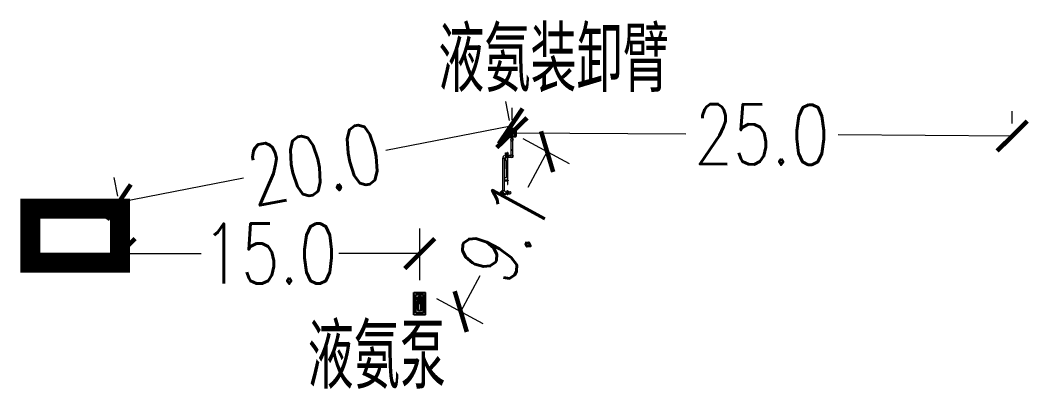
# Model space of a CAD drawing. Header units: millimetres. Extents: x 397874 to 6871063, y -8 to 5775840.
# Drawn here: x 397873.9 to 397924.3, y 5775821.7 to 5775840.1 of the extents above; entities that cross this region are included whole.
import ezdxf

# ---------------------------------------------------------------- set-up
doc = ezdxf.new("R2010")
doc.units = ezdxf.units.MM
doc.header["$LTSCALE"] = 1000
doc.linetypes.add('CONTINOUS', pattern=[0])
doc.layers.add('_TCH_MASK', color=7, linetype='Continuous')
doc.layers.add('FRAME', color=3, linetype='Continuous', lineweight=18)
doc.styles.add('HZTXT', font='txt.shx', dxfattribs={"width": 0.75, "bigfont": 'hzdx.shx'})
doc.dimstyles.new('ISO-25', dxfattribs={"dimtxt": 2, "dimasz": 0.75, "dimexe": 1.25, "dimexo": 0.625, "dimtad": 1, "dimdec": 1, "dimdsep": 46, "dimtxsty": 'HZTXT', "dimblk": 'ARCHTICK', "dimcen": 2.5, "dimadec": 0, "dimazin": 0, "dimtfac": 1, "dimtdec": 1, "dimtmove": 0, "dimatfit": 3, "dimldrblk": 'ARCHTICK', "dimfxl": 1, "dimarcsym": 0})

# ---------------------------------------------------------------- blocks, each defined once
blk = doc.blocks.new('_ArchTick')
at = {"color": 0, "linetype": 'ByBlock', "const_width": 0.15}
blk.add_lwpolyline([(-0.5, -0.5), (0.5, 0.5)], dxfattribs=at)
blk = doc.blocks.new('*D8')
at = {"layer": '_TCH_MASK', "color": 0, "linetype": 'CONTINOUS', "lineweight": -2, "transparency": 16777216}
for p, q in [((425416.128, 2813865.776), (425415.946, 2813866.714)), ((425416.184, 2813865.487), (425409.945, 2813864.278)), ((425396.532, 2813861.98), (425396.35, 2813862.918)), ((425396.588, 2813861.691), (425402.827, 2813862.899))]:
    blk.add_line(p, q, dxfattribs=at)
at = {"layer": 'Defpoints', "color": 0, "linetype": 'CONTINOUS', "transparency": 16777216}
for p in [(425416.184, 2813865.487), (425416.246, 2813865.162), (425396.651, 2813861.366)]:
    blk.add_point(p, dxfattribs=at)
at = {"layer": '_TCH_MASK', "color": 0, "linetype": 'CONTINOUS', "lineweight": -2, "transparency": 16777216, "xscale": 1.5, "yscale": 1.5, "zscale": 1.5}
for p, rotation in [((425416.184, 2813865.487), 10.96381536999425), ((425396.588, 2813861.691), 190.9638153699942)]:
    blk.add_blockref('_ArchTick', p, dxfattribs=dict(at, rotation=rotation))
at = {"layer": '_TCH_MASK', "color": 0, "linetype": 'CONTINOUS', "transparency": 16777216, "insert": (425406.386, 2813863.589), "char_height": 3, "attachment_point": 5, "rotation": 10.9638, "style": 'HZTXT'}
blk.add_mtext('20.0', dxfattribs=at)
blk = doc.blocks.new('*D9')
at = {"layer": '_TCH_MASK', "color": 0, "linetype": 'CONTINOUS', "lineweight": -2, "transparency": 16777216}
for p, q in [((425416.796, 2813864.865), (425419.104, 2813863.619)), ((425418.004, 2813864.213), (425417.033, 2813862.415)), ((425413.685, 2813856.217), (425414.657, 2813858.015)), ((425412.478, 2813856.869), (425414.785, 2813855.623))]:
    blk.add_line(p, q, dxfattribs=at)
at = {"layer": 'Defpoints', "color": 0, "linetype": 'CONTINOUS', "transparency": 16777216}
for p in [(425416.246, 2813865.162), (425418.004, 2813864.213), (425411.928, 2813857.166)]:
    blk.add_point(p, dxfattribs=at)
at = {"layer": '_TCH_MASK', "color": 0, "linetype": 'CONTINOUS', "lineweight": -2, "transparency": 16777216, "xscale": 1.5, "yscale": 1.5, "zscale": 1.5}
for p, rotation in [((425418.004, 2813864.213), 61.62776689680911), ((425413.685, 2813856.217), 241.6277668968091)]:
    blk.add_blockref('_ArchTick', p, dxfattribs=dict(at, rotation=rotation))
at = {"layer": '_TCH_MASK', "color": 0, "linetype": 'CONTINOUS', "transparency": 16777216, "insert": (425415.845, 2813860.215), "char_height": 3, "attachment_point": 5, "rotation": 61.6278, "style": 'HZTXT'}
blk.add_mtext('9.1', dxfattribs=at)
blk = doc.blocks.new('*D10')
at = {"layer": '_TCH_MASK', "color": 0, "linetype": 'CONTINOUS', "lineweight": -2, "transparency": 16777216}
for p, q in [((425416.251, 2813865.787), (425416.255, 2813866.412)), ((425441.266, 2813865.615), (425441.27, 2813866.24)), ((425416.246, 2813865.162), (425424.941, 2813865.102)), ((425441.261, 2813864.99), (425432.566, 2813865.05))]:
    blk.add_line(p, q, dxfattribs=at)
at = {"layer": 'Defpoints', "color": 0, "linetype": 'CONTINOUS', "transparency": 16777216}
for p in [(425416.246, 2813865.162), (425441.261, 2813864.99), (425441.261, 2813864.99)]:
    blk.add_point(p, dxfattribs=at)
at = {"layer": '_TCH_MASK', "color": 0, "linetype": 'CONTINOUS', "lineweight": -2, "transparency": 16777216, "xscale": 1.5, "yscale": 1.5, "zscale": 1.5}
for p, rotation in [((425416.246, 2813865.162), 179.6047937143589), ((425441.261, 2813864.99), 359.6047937143589)]:
    blk.add_blockref('_ArchTick', p, dxfattribs=dict(at, rotation=rotation))
at = {"layer": '_TCH_MASK', "color": 0, "linetype": 'CONTINOUS', "transparency": 16777216, "insert": (425428.754, 2813865.076), "char_height": 3, "attachment_point": 5, "rotation": 359.6048, "style": 'HZTXT'}
blk.add_mtext('25.0', dxfattribs=at)
blk = doc.blocks.new('*D27')
at = {"color": 0, "linetype": 'CONTINOUS', "lineweight": -2, "transparency": 16777216}
for p, q in [((425396.651, 2813859.291), (425396.651, 2813860.365)), ((425411.633, 2813857.791), (425411.633, 2813860.365)), ((425396.651, 2813859.115), (425400.704, 2813859.115)), ((425411.633, 2813859.115), (425407.579, 2813859.115))]:
    blk.add_line(p, q, dxfattribs=at)
at = {"layer": 'Defpoints', "color": 0, "linetype": 'CONTINOUS', "transparency": 16777216}
for p in [(425411.633, 2813859.115), (425396.651, 2813858.666), (425411.633, 2813857.166)]:
    blk.add_point(p, dxfattribs=at)
at = {"color": 0, "linetype": 'CONTINOUS', "lineweight": -2, "transparency": 16777216, "xscale": 1.5, "yscale": 1.5, "zscale": 1.5, "rotation": 180}
blk.add_blockref('_ArchTick', (425396.651, 2813859.115), dxfattribs=at)
at = {"color": 0, "linetype": 'CONTINOUS', "lineweight": -2, "transparency": 16777216, "xscale": 1.5, "yscale": 1.5, "zscale": 1.5}
blk.add_blockref('_ArchTick', (425411.633, 2813859.115), dxfattribs=at)
at = {"color": 0, "linetype": 'CONTINOUS', "transparency": 16777216, "insert": (425404.142, 2813859.115), "char_height": 3, "attachment_point": 5, "style": 'HZTXT'}
blk.add_mtext('15.0', dxfattribs=at)
blk = doc.blocks.new('_None')
blk = doc.blocks.new('1')
at = {"color": 4}
for p, q in [((425416.192, 2813865.26), (425416.301, 2813865.26)), ((425416.14, 2813864.974), (425416.14, 2813864.996)), ((425416.14, 2813864.967), (425416.14, 2813864.96)), ((425416.14, 2813864.952), (425416.14, 2813864.945)), ((425416.144, 2813864.97), (425416.262, 2813864.97)), ((425416.144, 2813864.956), (425416.262, 2813864.956)), ((425416.144, 2813864.941), (425416.262, 2813864.941)), ((425416.262, 2813865.002), (425416.146, 2813865.002)), ((425416.196, 2813864.81), (425416.196, 2813864.005)), ((425416.211, 2813864.309), (425416.211, 2813864.777)), ((425416.215, 2813865.002), (425416.215, 2813865.07)), ((425416.278, 2813865.002), (425416.215, 2813865.002)), ((425416.215, 2813864.878), (425416.215, 2813864.941)), ((425416.23, 2813865.002), (425416.347, 2813865.002)), ((425416.262, 2813865.002), (425416.23, 2813865.002)), ((425416.349, 2813864.97), (425416.23, 2813864.97)), ((425416.349, 2813864.956), (425416.23, 2813864.956)), ((425416.349, 2813864.941), (425416.23, 2813864.941)), ((425416.278, 2813865.002), (425416.278, 2813865.07)), ((425416.278, 2813864.878), (425416.278, 2813864.941)), ((425416.282, 2813864.309), (425416.282, 2813864.777)), ((425416.297, 2813863.989), (425416.297, 2813864.812)), ((425416.353, 2813864.974), (425416.353, 2813864.996)), ((425416.353, 2813864.967), (425416.353, 2813864.96)), ((425416.353, 2813864.952), (425416.353, 2813864.945)), ((425415.927, 2813864.105), (425415.927, 2813864.159)), ((425415.927, 2813864.159), (425415.939, 2813864.159)), ((425415.939, 2813864.105), (425415.939, 2813864.159)), ((425415.939, 2813864.147), (425416.016, 2813864.147)), ((425416.016, 2813864.143), (425415.939, 2813864.143)), ((425415.939, 2813864.132), (425416.016, 2813864.132)), ((425416.016, 2813864.129), (425415.939, 2813864.129)), ((425416.016, 2813864.175), (425416.016, 2813862.781)), ((425416.044, 2813864.175), (425416.016, 2813864.175)), ((425416.044, 2813862.781), (425416.044, 2813864.175)), ((425416.044, 2813864.147), (425416.055, 2813864.147)), ((425416.055, 2813864.143), (425416.044, 2813864.143)), ((425416.044, 2813864.132), (425416.055, 2813864.132)), ((425416.055, 2813864.129), (425416.044, 2813864.129)), ((425416.055, 2813864.147), (425416.055, 2813864.143)), ((425416.055, 2813864.132), (425416.055, 2813864.129)), ((425416.282, 2813864.309), (425416.211, 2813864.309)), ((425415.877, 2813863.873), (425415.776, 2813863.873)), ((425415.877, 2813862.278), (425415.877, 2813863.873)), ((425415.886, 2813863.777), (425415.886, 2813863.348)), ((425415.92, 2813864.105), (425415.92, 2813863.777)), ((425415.947, 2813864.105), (425415.92, 2813864.105)), ((425415.947, 2813863.777), (425415.947, 2813864.105)), ((425415.947, 2813864.041), (425415.988, 2813864.053)), ((425415.947, 2813863.937), (425415.988, 2813863.925)), ((425415.98, 2813863.777), (425415.947, 2813863.777)), ((425415.98, 2813863.777), (425415.98, 2813862.919)), ((425415.988, 2813864.077), (425415.988, 2813863.976)), ((425415.988, 2813863.901), (425415.988, 2813864.003)), ((425415.998, 2813864.08), (425415.992, 2813864.08)), ((425415.998, 2813863.898), (425415.992, 2813863.898)), ((425416.001, 2813864.077), (425416.001, 2813863.976)), ((425416.001, 2813863.901), (425416.001, 2813864.003)), ((425416.01, 2813864.08), (425416.004, 2813864.08)), ((425416.01, 2813863.898), (425416.004, 2813863.898)), ((425416.013, 2813864.077), (425416.013, 2813863.976)), ((425416.013, 2813863.901), (425416.013, 2813864.003)), ((425416.044, 2813864.054), (425416.063, 2813864.054)), ((425416.044, 2813863.925), (425416.063, 2813863.925)), ((425416.095, 2813864.039), (425416.196, 2813864.039)), ((425416.095, 2813864.039), (425416.095, 2813863.939)), ((425416.095, 2813863.939), (425416.199, 2813863.939)), ((425416.196, 2813864.051), (425416.297, 2813864.051)), ((425415.886, 2813863.534), (425415.879, 2813863.534)), ((425415.879, 2813863.534), (425415.879, 2813863.498)), ((425415.879, 2813863.498), (425415.886, 2813863.498)), ((425415.886, 2813862.919), (425415.886, 2813863.348)), ((425415.98, 2813863.534), (425415.987, 2813863.534)), ((425415.987, 2813863.498), (425415.98, 2813863.498)), ((425415.987, 2813863.534), (425415.987, 2813863.498)), ((425415.877, 2813862.8), (425415.997, 2813862.8)), ((425415.997, 2813862.735), (425415.877, 2813862.735)), ((425415.886, 2813862.919), (425415.98, 2813862.919)), ((425415.886, 2813862.919), (425415.98, 2813862.919)), ((425415.997, 2813862.8), (425415.997, 2813862.735)), ((425415.997, 2813862.775), (425416.012, 2813862.775)), ((425415.997, 2813862.761), (425416.012, 2813862.761)), ((425416.049, 2813862.781), (425416.012, 2813862.781)), ((425416.012, 2813862.781), (425416.012, 2813862.754)), ((425416.012, 2813862.754), (425416.049, 2813862.754)), ((425416.016, 2813862.754), (425416.016, 2813862.564)), ((425416.044, 2813862.564), (425416.044, 2813862.754)), ((425416.049, 2813862.754), (425416.049, 2813862.781)), ((425416.049, 2813862.775), (425416.064, 2813862.775)), ((425416.049, 2813862.761), (425416.064, 2813862.761)), ((425416.064, 2813862.775), (425416.064, 2813862.761)), ((425415.776, 2813862.278), (425415.877, 2813862.278)), ((425415.942, 2813862.212), (425415.99, 2813862.226)), ((425415.942, 2813862.212), (425415.942, 2813862.112)), ((425415.942, 2813862.112), (425415.99, 2813862.098)), ((425415.99, 2813862.25), (425415.99, 2813862.148)), ((425415.99, 2813862.074), (425415.99, 2813862.176)), ((425415.999, 2813862.253), (425415.993, 2813862.253)), ((425416.003, 2813862.25), (425416.003, 2813862.148)), ((425416.003, 2813862.074), (425416.003, 2813862.176)), ((425416.012, 2813862.253), (425416.006, 2813862.253)), ((425416.015, 2813862.25), (425416.015, 2813862.148)), ((425416.015, 2813862.074), (425416.015, 2813862.176)), ((425416.016, 2813862.564), (425416.044, 2813862.564)), ((425416.019, 2813862.253), (425416.037, 2813862.253)), ((425416.043, 2813862.148), (425416.043, 2813862.248)), ((425416.043, 2813862.227), (425416.064, 2813862.227)), ((425416.043, 2813862.176), (425416.043, 2813862.076)), ((425416.097, 2813862.212), (425416.148, 2813862.212)), ((425416.097, 2813862.212), (425416.097, 2813862.112)), ((425416.097, 2813862.112), (425416.149, 2813862.112)), ((425415.999, 2813862.071), (425415.993, 2813862.071)), ((425416.012, 2813862.071), (425416.006, 2813862.071)), ((425416.019, 2813862.071), (425416.037, 2813862.071)), ((425416.043, 2813862.097), (425416.064, 2813862.097)), ((425411.574, 2813856.982), (425411.692, 2813856.982))]:
    blk.add_line(p, q, dxfattribs=at)
at = {"color": 4, "lineweight": 50}
for p, q in [((425415.723, 2813862.141), (425415.817, 2813862.047)), ((425415.73, 2813862.185), (425415.79, 2813862.211)), ((425415.852, 2813862.05), (425415.88, 2813862.123))]:
    blk.add_line(p, q, dxfattribs=at)
at = {"color": 4, "lineweight": -3}
for p, q in [((425411.338, 2813856.046), (425411.338, 2813857.166)), ((425411.338, 2813857.166), (425411.928, 2813857.166)), ((425411.438, 2813856.146), (425411.438, 2813857.066)), ((425411.438, 2813857.066), (425411.828, 2813857.066)), ((425411.828, 2813856.146), (425411.828, 2813857.066)), ((425411.928, 2813856.046), (425411.928, 2813857.166)), ((425411.501, 2813856.567), (425411.501, 2813856.316)), ((425411.565, 2813856.271), (425411.565, 2813856.619)), ((425411.574, 2813856.982), (425411.692, 2813856.982)), ((425411.605, 2813856.745), (425411.605, 2813856.795)), ((425411.605, 2813856.626), (425411.605, 2813856.679)), ((425411.661, 2813856.745), (425411.661, 2813856.795)), ((425411.661, 2813856.626), (425411.661, 2813856.679)), ((425411.701, 2813856.271), (425411.701, 2813856.619)), ((425411.765, 2813856.567), (425411.765, 2813856.316)), ((425411.828, 2813856.146), (425411.438, 2813856.146)), ((425411.928, 2813856.046), (425411.338, 2813856.046))]:
    blk.add_line(p, q, dxfattribs=at)
at = {"color": 4, "lineweight": 40}
blk.add_lwpolyline([(425416.14, 2813864.987), (425416.071, 2813864.987), (425416.071, 2813865.337), (425416.422, 2813865.337), (425416.422, 2813864.987), (425416.353, 2813864.987)], dxfattribs=at)
at = {"color": 4}
for points in [[(425416.196, 2813864.803), (425416.196, 2813864.803), (425416.196, 2813863.991), (425416.196, 2813863.991)], [(425416.297, 2813863.989), (425416.297, 2813864.812)], [(425415.776, 2813863.873), (425415.776, 2813862.278)], [(425415.92, 2813864.005), (425415.92, 2813863.777), (425415.886, 2813863.777), (425415.886, 2813863.348)]]:
    blk.add_lwpolyline(points, dxfattribs=at)
at = {"color": 4, "lineweight": -3}
for points in [[(425411.51, 2813856.745), (425411.51, 2813856.679), (425411.756, 2813856.679), (425411.756, 2813856.745)], [(425411.531, 2813856.795), (425411.531, 2813856.935), (425411.735, 2813856.935), (425411.735, 2813856.795)], [(425411.666, 2813856.935), (425411.6, 2813856.935), (425411.6, 2813856.982), (425411.666, 2813856.982)]]:
    blk.add_lwpolyline(points, close=True, dxfattribs=at)
at = {"color": 4}
for centre, radius in [((425416.097, 2813865.312), 0.014), ((425416.246, 2813865.162), 0.0975), ((425416.396, 2813865.312), 0.014), ((425416.097, 2813865.012), 0.014), ((425416.396, 2813865.012), 0.014)]:
    blk.add_circle(centre, radius, dxfattribs=at)
at = {"color": 4, "lineweight": -3}
blk.add_circle((425411.633, 2813856.871), 0.025, dxfattribs=at)
at = {"color": 4}
for centre, radius, start, end in [((425416.146, 2813864.996), 0.00613, 90, 180), ((425416.144, 2813864.974), 0.00383, 180, 270), ((425416.144, 2813864.967), 0.00383, 90, 180), ((425416.144, 2813864.96), 0.00383, 180, 270), ((425416.144, 2813864.952), 0.00383, 90, 180), ((425416.144, 2813864.945), 0.00383, 180, 270), ((425416.246, 2813864.817), 0.0689, 316.7498, 223.2502), ((425416.246, 2813864.812), 0.0502, 0, 180), ((425416.246, 2813864.812), 0.0502, 180, 0), ((425416.347, 2813864.996), 0.00613, 0, 90), ((425416.349, 2813864.974), 0.00383, 270, 0), ((425416.349, 2813864.967), 0.00383, 0, 90), ((425416.349, 2813864.96), 0.00383, 270, 0), ((425416.349, 2813864.952), 0.00383, 0, 90), ((425416.349, 2813864.945), 0.00383, 270, 0), ((425416.246, 2813864.326), 0.0397, 205.5539, 334.4461), ((425415.94, 2813863.875), 0.164, 97.3014, 180.6385), ((425415.942, 2813863.873), 0.0656, 110.2288, 180), ((425415.992, 2813864.077), 0.00328, 90, 180), ((425415.992, 2813863.901), 0.00328, 180, 270), ((425415.998, 2813864.077), 0.00328, 0, 90), ((425415.998, 2813863.901), 0.00328, 270, 0), ((425416.004, 2813864.077), 0.00328, 90, 180), ((425416.004, 2813863.901), 0.00328, 180, 270), ((425416.01, 2813864.077), 0.00328, 0, 90), ((425416.01, 2813863.901), 0.00328, 270, 0), ((425416.017, 2813864.077), 0.00328, 90, 180), ((425416.017, 2813863.901), 0.00328, 180, 270), ((425416.063, 2813864.021), 0.0328, 0, 90), ((425416.063, 2813863.957), 0.0328, 270, 0), ((425416.246, 2813863.989), 0.0689, 136.7498, 43.2502), ((425416.246, 2813863.989), 0.0502, 180, 0), ((425415.94, 2813862.276), 0.164, 180.0025, 270.6385), ((425415.942, 2813862.278), 0.0656, 180, 270), ((425415.993, 2813862.25), 0.00328, 90, 180), ((425415.999, 2813862.25), 0.00328, 0, 90), ((425416.006, 2813862.25), 0.00328, 90, 180), ((425416.012, 2813862.25), 0.00328, 0, 90), ((425416.019, 2813862.25), 0.00328, 90, 180), ((425416.037, 2813862.248), 0.00525, 0, 90), ((425416.064, 2813862.194), 0.0328, 0, 90), ((425416.064, 2813862.13), 0.0328, 270, 0), ((425416.148, 2813862.162), 0.0502, 268.6667, 91.3333), ((425415.993, 2813862.074), 0.00328, 180, 270), ((425415.999, 2813862.074), 0.00328, 270, 0), ((425416.006, 2813862.074), 0.00328, 180, 270), ((425416.012, 2813862.074), 0.00328, 270, 0), ((425416.019, 2813862.074), 0.00328, 180, 270), ((425416.037, 2813862.076), 0.00525, 270, 0)]:
    blk.add_arc(centre, radius, start, end, dxfattribs=at)
at = {"color": 4, "lineweight": 50}
for centre, radius, start, end in [((425415.746, 2813862.16), 0.0301, 122.9776, 219.9515), ((425415.833, 2813862.068), 0.0258, 217.8209, 316.8879)]:
    blk.add_arc(centre, radius, start, end, dxfattribs=at)
at = {"color": 4, "lineweight": -3}
for centre, major_axis, ratio in [((425411.633, 2813856.567), (-0.132, 0), 0.45797), ((425411.633, 2813856.316), (0.132, 0), 0.39302)]:
    blk.add_ellipse(centre, major_axis=major_axis, ratio=ratio, start_param=3.141593, end_param=6.283185, dxfattribs=at)
at = {"layer": '_TCH_MASK', "color": 4, "ltscale": 3, "const_width": 1}
blk.add_lwpolyline([(425392.151, 2813861.366), (425392.151, 2813858.666), (425396.651, 2813858.666), (425396.651, 2813861.366), (425392.151, 2813861.366)], dxfattribs=at)
at = {"color": 0, "linetype": 'CONTINOUS', "ltscale": 10, "style": 'HZTXT', "width": 0.75}
for s, p in [('液氨装卸臂', (425412.563, 2813867.2, 22.464)), ('液氨泵', (425406.031, 2813852.358, 22.464))]:
    blk.add_text(s, height=3.2348, dxfattribs=at).set_placement(p)
at = {"color": 3, "linetype": 'CONTINOUS'}
dim = blk.add_linear_dim(base=(425411.633, 2813859.115), p1=(425396.651, 2813858.666), p2=(425411.633, 2813857.166), dimstyle='ISO-25', override={"dimtxt": 3, "dimasz": 1.5, "dimzin": 0, "dimldrblk": 'None'}, dxfattribs=at)
dim.commit()
dim.dimension.update_dxf_attribs({"geometry": '*D27', "text_midpoint": (425404.142, 2813859.115)})
at = {"layer": '_TCH_MASK', "color": 3, "linetype": 'CONTINOUS'}
for p1, p2, distance, picture, middle in [((425396.651, 2813861.366), (425416.246, 2813865.162), 0.331, '*D8', (425406.386, 2813863.589)), ((425416.246, 2813865.162), (425441.261, 2813864.99), 0, '*D10', (425428.754, 2813865.076)), ((425411.928, 2813857.166), (425416.246, 2813865.162), -1.997, '*D9', (425415.845, 2813860.215))]:
    dim = blk.add_aligned_dim(p1=p1, p2=p2, distance=distance, dimstyle='ISO-25', override={"dimtxt": 3, "dimasz": 1.5, "dimzin": 1}, dxfattribs=at)
    dim.commit()
    dim.dimension.update_dxf_attribs({"geometry": picture, "text_midpoint": middle})

msp = doc.modelspace()

# ---------------------------------------------------------------- block references
at = {"layer": 'FRAME'}
msp.add_blockref('1', (-27517.772, 2961969.353), dxfattribs=at)

doc.saveas('drawing.dxf')
